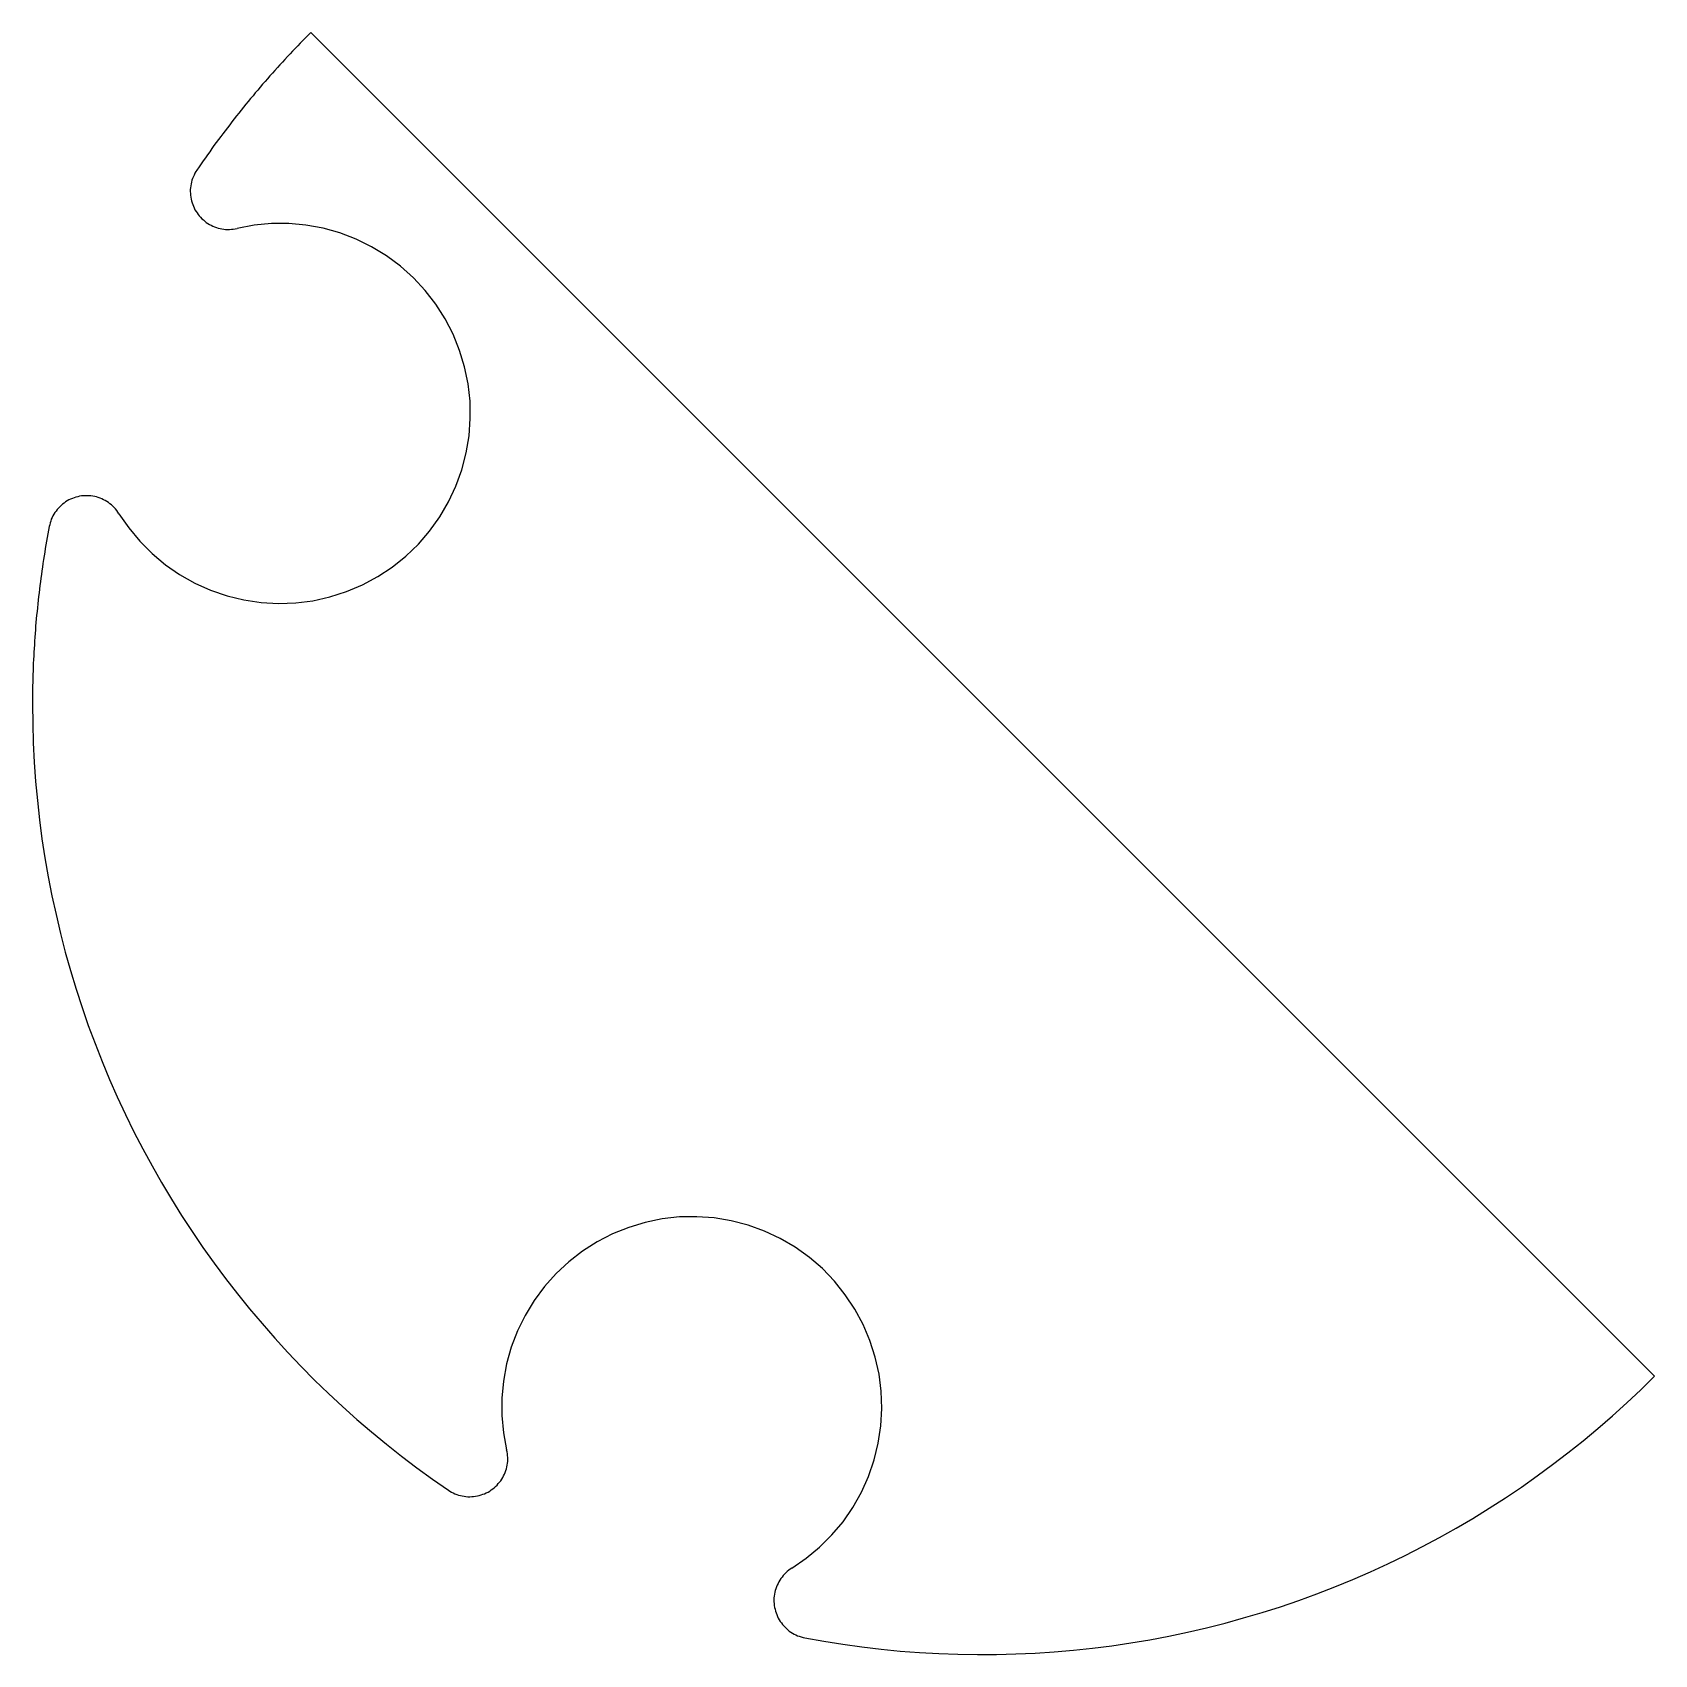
# Model space of a CAD drawing. Header units: metres. Extents: x 1.25 to 2.53, y 2.25 to 3.53.
import ezdxf

# ---------------------------------------------------------------- set-up
doc = ezdxf.new("R2010")
doc.units = ezdxf.units.M

msp = doc.modelspace()

# ---------------------------------------------------------------- linework, layer by layer
at = {"layer": 'Polygon'}
for p, q in [((1.4614, 3.5219), (1.4594, 3.5198)), ((1.4635, 3.5241), (1.4614, 3.5219)), ((1.4655, 3.5262), (1.4635, 3.5241)), ((1.4676, 3.5282), (1.4655, 3.5262)), ((1.4697, 3.5303), (1.4676, 3.5282)), ((1.4697, 3.5303), (2.5303, 2.4697)), ((1.4493, 3.5091), (1.4473, 3.507)), ((1.4513, 3.5113), (1.4493, 3.5091)), ((1.4533, 3.5134), (1.4513, 3.5113)), ((1.4553, 3.5156), (1.4533, 3.5134)), ((1.4573, 3.5177), (1.4553, 3.5156)), ((1.4594, 3.5198), (1.4573, 3.5177)), ((1.4375, 3.496), (1.4355, 3.4938)), ((1.4394, 3.4982), (1.4375, 3.496)), ((1.4414, 3.5004), (1.4394, 3.4982)), ((1.4433, 3.5026), (1.4414, 3.5004)), ((1.4453, 3.5048), (1.4433, 3.5026)), ((1.4473, 3.507), (1.4453, 3.5048)), ((1.4259, 3.4827), (1.4241, 3.4804)), ((1.4278, 3.4849), (1.4259, 3.4827)), ((1.4298, 3.4872), (1.4278, 3.4849)), ((1.4317, 3.4894), (1.4298, 3.4872)), ((1.4336, 3.4916), (1.4317, 3.4894)), ((1.4355, 3.4938), (1.4336, 3.4916)), ((1.4166, 3.4713), (1.4148, 3.469)), ((1.4184, 3.4736), (1.4166, 3.4713)), ((1.4203, 3.4759), (1.4184, 3.4736)), ((1.4222, 3.4781), (1.4203, 3.4759)), ((1.4241, 3.4804), (1.4222, 3.4781)), ((1.4057, 3.4575), (1.4039, 3.4551)), ((1.4075, 3.4598), (1.4057, 3.4575)), ((1.4093, 3.4621), (1.4075, 3.4598)), ((1.4111, 3.4644), (1.4093, 3.4621)), ((1.4129, 3.4667), (1.4111, 3.4644)), ((1.4148, 3.469), (1.4129, 3.4667)), ((1.3968, 3.4457), (1.3951, 3.4434)), ((1.3986, 3.4481), (1.3968, 3.4457)), ((1.4003, 3.4504), (1.3986, 3.4481)), ((1.4021, 3.4528), (1.4003, 3.4504)), ((1.4039, 3.4551), (1.4021, 3.4528)), ((1.3865, 3.4314), (1.3848, 3.429)), ((1.3882, 3.4338), (1.3865, 3.4314)), ((1.3899, 3.4362), (1.3882, 3.4338)), ((1.3916, 3.4386), (1.3899, 3.4362)), ((1.3933, 3.441), (1.3916, 3.4386)), ((1.3951, 3.4434), (1.3933, 3.441)), ((1.3782, 3.4192), (1.3776, 3.4178)), ((1.379, 3.4205), (1.3782, 3.4192)), ((1.3798, 3.4217), (1.379, 3.4205)), ((1.3815, 3.4242), (1.3798, 3.4217)), ((1.3831, 3.4266), (1.3815, 3.4242)), ((1.3848, 3.429), (1.3831, 3.4266)), ((1.3748, 3.4078), (1.3746, 3.4063)), ((1.3746, 3.4063), (1.3746, 3.4048)), ((1.3749, 3.4093), (1.3748, 3.4078)), ((1.3752, 3.4108), (1.3749, 3.4093)), ((1.3755, 3.4122), (1.3752, 3.4108)), ((1.3759, 3.4137), (1.3755, 3.4122)), ((1.3764, 3.4151), (1.3759, 3.4137)), ((1.377, 3.4165), (1.3764, 3.4151)), ((1.3776, 3.4178), (1.377, 3.4165)), ((1.3746, 3.4048), (1.3747, 3.4033)), ((1.3747, 3.4033), (1.3748, 3.4018)), ((1.3748, 3.4018), (1.375, 3.4003)), ((1.375, 3.4003), (1.3752, 3.3988)), ((1.3752, 3.3988), (1.3756, 3.3974)), ((1.3756, 3.3974), (1.376, 3.3959)), ((1.376, 3.3959), (1.3765, 3.3945)), ((1.3765, 3.3945), (1.377, 3.3931)), ((1.377, 3.3931), (1.3776, 3.3918)), ((1.3776, 3.3918), (1.3783, 3.3904)), ((1.3783, 3.3904), (1.3791, 3.3891)), ((1.3791, 3.3891), (1.3799, 3.3879)), ((1.3799, 3.3879), (1.3808, 3.3867)), ((1.3808, 3.3867), (1.3817, 3.3855)), ((1.3817, 3.3855), (1.3827, 3.3844)), ((1.3827, 3.3844), (1.3837, 3.3833)), ((1.3837, 3.3833), (1.3849, 3.3823)), ((1.3849, 3.3823), (1.386, 3.3813)), ((1.386, 3.3813), (1.3872, 3.3804)), ((1.3872, 3.3804), (1.3884, 3.3796)), ((1.3884, 3.3796), (1.3897, 3.3788)), ((1.3897, 3.3788), (1.391, 3.3781)), ((1.391, 3.3781), (1.3924, 3.3775)), ((1.3924, 3.3775), (1.3938, 3.3769)), ((1.3938, 3.3769), (1.3952, 3.3764)), ((1.3952, 3.3764), (1.3966, 3.3759)), ((1.3966, 3.3759), (1.3981, 3.3756)), ((1.3981, 3.3756), (1.3996, 3.3753)), ((1.3996, 3.3753), (1.401, 3.3751)), ((1.401, 3.3751), (1.4025, 3.3749)), ((1.4025, 3.3749), (1.404, 3.3749)), ((1.404, 3.3749), (1.4055, 3.3749)), ((1.4055, 3.3749), (1.407, 3.375)), ((1.407, 3.375), (1.4085, 3.3751)), ((1.4085, 3.3751), (1.41, 3.3754)), ((1.41, 3.3754), (1.4115, 3.3757)), ((1.4249, 3.3782), (1.4115, 3.3757)), ((1.4386, 3.3794), (1.4249, 3.3782)), ((1.4523, 3.3795), (1.4386, 3.3794)), ((1.4659, 3.3782), (1.4523, 3.3795)), ((1.4794, 3.3758), (1.4659, 3.3782)), ((1.4926, 3.3721), (1.4794, 3.3758)), ((1.5054, 3.3672), (1.4926, 3.3721)), ((1.5177, 3.3612), (1.5054, 3.3672)), ((1.5294, 3.354), (1.5177, 3.3612)), ((1.5404, 3.3459), (1.5294, 3.354)), ((1.5507, 3.3367), (1.5404, 3.3459)), ((1.56, 3.3267), (1.5507, 3.3367)), ((1.5684, 3.3159), (1.56, 3.3267)), ((1.5757, 3.3043), (1.5684, 3.3159)), ((1.582, 3.2921), (1.5757, 3.3043)), ((1.5872, 3.2794), (1.582, 3.2921)), ((1.5911, 3.2663), (1.5872, 3.2794)), ((1.5939, 3.2529), (1.5911, 3.2663)), ((1.5954, 3.2392), (1.5939, 3.2529)), ((1.5956, 3.2255), (1.5954, 3.2392)), ((1.5946, 3.2119), (1.5956, 3.2255)), ((1.5924, 3.1984), (1.5946, 3.2119)), ((1.5889, 3.1851), (1.5924, 3.1984)), ((1.5843, 3.1722), (1.5889, 3.1851)), ((1.2815, 3.1625), (1.2801, 3.1619)), ((1.2829, 3.1631), (1.2815, 3.1625)), ((1.2843, 3.1635), (1.2829, 3.1631)), ((1.2858, 3.1639), (1.2843, 3.1635)), ((1.2872, 3.1642), (1.2858, 3.1639)), ((1.2887, 3.1645), (1.2872, 3.1642)), ((1.2902, 3.1646), (1.2887, 3.1645)), ((1.2917, 3.1647), (1.2902, 3.1646)), ((1.2932, 3.1647), (1.2917, 3.1647)), ((1.2947, 3.1647), (1.2932, 3.1647)), ((1.2962, 3.1645), (1.2947, 3.1647)), ((1.2977, 3.1643), (1.2962, 3.1645)), ((1.2992, 3.164), (1.2977, 3.1643)), ((1.3006, 3.1637), (1.2992, 3.164)), ((1.302, 3.1632), (1.3006, 3.1637)), ((1.3035, 3.1627), (1.302, 3.1632)), ((1.3048, 3.1622), (1.3035, 3.1627)), ((1.5784, 3.1598), (1.5843, 3.1722)), ((1.267, 3.1501), (1.2662, 3.1488)), ((1.2678, 3.1514), (1.267, 3.1501)), ((1.2686, 3.1526), (1.2678, 3.1514)), ((1.2695, 3.1538), (1.2686, 3.1526)), ((1.2705, 3.1549), (1.2695, 3.1538)), ((1.2716, 3.156), (1.2705, 3.1549)), ((1.2726, 3.157), (1.2716, 3.156)), ((1.2738, 3.158), (1.2726, 3.157)), ((1.275, 3.1589), (1.2738, 3.158)), ((1.2762, 3.1598), (1.275, 3.1589)), ((1.2775, 3.1606), (1.2762, 3.1598)), ((1.2788, 3.1613), (1.2775, 3.1606)), ((1.2801, 3.1619), (1.2788, 3.1613)), ((1.3062, 3.1615), (1.3048, 3.1622)), ((1.3075, 3.1608), (1.3062, 3.1615)), ((1.3088, 3.16), (1.3075, 3.1608)), ((1.31, 3.1592), (1.3088, 3.16)), ((1.3112, 3.1583), (1.31, 3.1592)), ((1.3124, 3.1574), (1.3112, 3.1583)), ((1.3135, 3.1563), (1.3124, 3.1574)), ((1.3146, 3.1553), (1.3135, 3.1563)), ((1.3156, 3.1542), (1.3146, 3.1553)), ((1.3165, 3.153), (1.3156, 3.1542)), ((1.3174, 3.1518), (1.3165, 3.153)), ((1.3182, 3.1505), (1.3174, 3.1518)), ((1.3182, 3.1505), (1.326, 3.1392)), ((1.5715, 3.148), (1.5784, 3.1598)), ((1.2627, 3.1374), (1.2622, 3.1345)), ((1.2632, 3.1403), (1.2627, 3.1374)), ((1.2636, 3.1418), (1.2632, 3.1403)), ((1.264, 3.1432), (1.2636, 3.1418)), ((1.2644, 3.1447), (1.264, 3.1432)), ((1.2649, 3.1461), (1.2644, 3.1447)), ((1.2655, 3.1474), (1.2649, 3.1461)), ((1.2662, 3.1488), (1.2655, 3.1474)), ((1.326, 3.1392), (1.3347, 3.1287)), ((1.5546, 3.1265), (1.5635, 3.1368)), ((1.5635, 3.1368), (1.5715, 3.148)), ((1.2606, 3.1259), (1.2601, 3.123)), ((1.2611, 3.1288), (1.2606, 3.1259)), ((1.2616, 3.1317), (1.2611, 3.1288)), ((1.2622, 3.1345), (1.2616, 3.1317)), ((1.3347, 3.1287), (1.3444, 3.119)), ((1.5447, 3.1169), (1.5546, 3.1265)), ((1.2583, 3.1113), (1.2579, 3.1084)), ((1.2588, 3.1142), (1.2583, 3.1113)), ((1.2592, 3.1172), (1.2588, 3.1142)), ((1.2597, 3.1201), (1.2592, 3.1172)), ((1.2601, 3.123), (1.2597, 3.1201)), ((1.3444, 3.119), (1.3549, 3.1102)), ((1.534, 3.1084), (1.5447, 3.1169)), ((1.2567, 3.0997), (1.2563, 3.0968)), ((1.2571, 3.1026), (1.2567, 3.0997)), ((1.2575, 3.1055), (1.2571, 3.1026)), ((1.2579, 3.1084), (1.2575, 3.1055)), ((1.3549, 3.1102), (1.3662, 3.1024)), ((1.3662, 3.1024), (1.3781, 3.0957)), ((1.5105, 3.0943), (1.5226, 3.1008)), ((1.5226, 3.1008), (1.534, 3.1084)), ((1.2552, 3.088), (1.2548, 3.0851)), ((1.2555, 3.0909), (1.2552, 3.088)), ((1.2559, 3.0939), (1.2555, 3.0909)), ((1.2563, 3.0968), (1.2559, 3.0939)), ((1.3781, 3.0957), (1.3906, 3.0901)), ((1.3906, 3.0901), (1.4036, 3.0856)), ((1.4036, 3.0856), (1.4169, 3.0824)), ((1.4848, 3.0848), (1.4979, 3.089)), ((1.4979, 3.089), (1.5105, 3.0943)), ((1.2536, 3.0734), (1.2533, 3.0705)), ((1.2539, 3.0763), (1.2536, 3.0734)), ((1.2542, 3.0793), (1.2539, 3.0763)), ((1.2545, 3.0822), (1.2542, 3.0793)), ((1.2548, 3.0851), (1.2545, 3.0822)), ((1.4169, 3.0824), (1.4305, 3.0804)), ((1.4305, 3.0804), (1.4442, 3.0796)), ((1.4442, 3.0796), (1.4579, 3.0801)), ((1.4579, 3.0801), (1.4714, 3.0818)), ((1.4714, 3.0818), (1.4848, 3.0848)), ((1.2525, 3.0617), (1.2523, 3.0588)), ((1.2528, 3.0646), (1.2525, 3.0617)), ((1.253, 3.0675), (1.2528, 3.0646)), ((1.2533, 3.0705), (1.253, 3.0675)), ((1.2517, 3.05), (1.2515, 3.047)), ((1.2519, 3.0529), (1.2517, 3.05)), ((1.2521, 3.0558), (1.2519, 3.0529)), ((1.2523, 3.0588), (1.2521, 3.0558)), ((1.2508, 3.0353), (1.2507, 3.0323)), ((1.251, 3.0382), (1.2508, 3.0353)), ((1.2511, 3.0412), (1.251, 3.0382)), ((1.2513, 3.0441), (1.2511, 3.0412)), ((1.2515, 3.047), (1.2513, 3.0441)), ((1.2504, 3.0235), (1.2503, 3.0206)), ((1.2505, 3.0265), (1.2504, 3.0235)), ((1.2506, 3.0294), (1.2505, 3.0265)), ((1.2507, 3.0323), (1.2506, 3.0294)), ((1.2501, 3.0088), (1.25, 3.0059)), ((1.2502, 3.0176), (1.2501, 3.0147)), ((1.2501, 3.0147), (1.2501, 3.0118)), ((1.2501, 3.0118), (1.2501, 3.0088)), ((1.2503, 3.0206), (1.2502, 3.0176)), ((1.25, 3.0059), (1.25, 3.0029)), ((1.25, 3.0029), (1.25, 3)), ((1.25, 3), (1.2502, 2.9848)), ((1.2502, 2.9848), (1.2506, 2.9696)), ((1.2506, 2.9696), (1.2514, 2.9544)), ((1.2514, 2.9544), (1.2525, 2.9392)), ((1.2525, 2.9392), (1.2539, 2.9241)), ((1.2539, 2.9241), (1.2555, 2.9089)), ((1.2555, 2.9089), (1.2575, 2.8939)), ((1.2575, 2.8939), (1.2599, 2.8788)), ((1.2599, 2.8788), (1.2625, 2.8638)), ((1.2625, 2.8638), (1.2654, 2.8489)), ((1.2654, 2.8489), (1.2686, 2.834)), ((1.2686, 2.834), (1.2721, 2.8192)), ((1.2721, 2.8192), (1.2759, 2.8045)), ((1.2759, 2.8045), (1.28, 2.7899)), ((1.28, 2.7899), (1.2844, 2.7753)), ((1.2844, 2.7753), (1.2892, 2.7608)), ((1.2892, 2.7608), (1.2941, 2.7465)), ((1.2941, 2.7465), (1.2994, 2.7322)), ((1.2994, 2.7322), (1.305, 2.7181)), ((1.305, 2.7181), (1.3109, 2.704)), ((1.3109, 2.704), (1.317, 2.6901)), ((1.317, 2.6901), (1.3234, 2.6763)), ((1.3234, 2.6763), (1.3301, 2.6627)), ((1.3301, 2.6627), (1.3371, 2.6491)), ((1.3371, 2.6491), (1.3444, 2.6358)), ((1.3444, 2.6358), (1.3519, 2.6225)), ((1.3519, 2.6225), (1.3597, 2.6095)), ((1.3597, 2.6095), (1.3677, 2.5966)), ((1.3677, 2.5966), (1.3761, 2.5838)), ((1.7206, 2.5872), (1.7079, 2.582)), ((1.7337, 2.5911), (1.7206, 2.5872)), ((1.7471, 2.5939), (1.7337, 2.5911)), ((1.7608, 2.5954), (1.7471, 2.5939)), ((1.7745, 2.5956), (1.7608, 2.5954)), ((1.7881, 2.5946), (1.7745, 2.5956)), ((1.8016, 2.5924), (1.7881, 2.5946)), ((1.8149, 2.5889), (1.8016, 2.5924)), ((1.8278, 2.5843), (1.8149, 2.5889)), ((1.3761, 2.5838), (1.3846, 2.5713)), ((1.6957, 2.5757), (1.6841, 2.5684)), ((1.7079, 2.582), (1.6957, 2.5757)), ((1.8402, 2.5784), (1.8278, 2.5843)), ((1.852, 2.5715), (1.8402, 2.5784)), ((1.3846, 2.5713), (1.3934, 2.5589)), ((1.6841, 2.5684), (1.6733, 2.56)), ((1.8632, 2.5635), (1.852, 2.5715)), ((1.8735, 2.5546), (1.8632, 2.5635)), ((1.3934, 2.5589), (1.4025, 2.5467)), ((1.6633, 2.5507), (1.6541, 2.5404)), ((1.6733, 2.56), (1.6633, 2.5507)), ((1.8831, 2.5447), (1.8735, 2.5546)), ((1.4025, 2.5467), (1.4118, 2.5346)), ((1.6541, 2.5404), (1.646, 2.5294)), ((1.8916, 2.534), (1.8831, 2.5447)), ((1.4118, 2.5346), (1.4214, 2.5228)), ((1.4214, 2.5228), (1.4312, 2.5112)), ((1.646, 2.5294), (1.6388, 2.5177)), ((1.8992, 2.5226), (1.8916, 2.534)), ((1.9057, 2.5105), (1.8992, 2.5226)), ((1.4312, 2.5112), (1.4412, 2.4997)), ((1.6388, 2.5177), (1.6328, 2.5054)), ((1.911, 2.4979), (1.9057, 2.5105)), ((1.4412, 2.4997), (1.4515, 2.4885)), ((1.6328, 2.5054), (1.6279, 2.4926)), ((1.9152, 2.4848), (1.911, 2.4979)), ((1.4515, 2.4885), (1.462, 2.4775)), ((1.6279, 2.4926), (1.6242, 2.4794)), ((1.9182, 2.4714), (1.9152, 2.4848)), ((1.462, 2.4775), (1.4727, 2.4667)), ((1.6242, 2.4794), (1.6218, 2.4659)), ((1.9199, 2.4579), (1.9182, 2.4714)), ((1.4727, 2.4667), (1.4836, 2.4561)), ((1.6218, 2.4659), (1.6205, 2.4523)), ((2.5084, 2.4486), (2.5195, 2.459)), ((2.5195, 2.459), (2.5303, 2.4697)), ((1.4836, 2.4561), (1.4947, 2.4457)), ((1.4947, 2.4457), (1.5061, 2.4356)), ((1.6205, 2.4523), (1.6206, 2.4386)), ((1.9204, 2.4442), (1.9199, 2.4579)), ((2.4971, 2.4384), (2.5084, 2.4486)), ((1.5061, 2.4356), (1.5176, 2.4257)), ((1.6206, 2.4386), (1.6218, 2.4249)), ((1.9196, 2.4305), (1.9204, 2.4442)), ((2.4856, 2.4284), (2.4971, 2.4384)), ((1.5176, 2.4257), (1.5294, 2.416)), ((1.6218, 2.4249), (1.6243, 2.4115)), ((1.9176, 2.4169), (1.9196, 2.4305)), ((2.4739, 2.4187), (2.4856, 2.4284)), ((1.5294, 2.416), (1.5413, 2.4066)), ((1.6246, 2.41), (1.6243, 2.4115)), ((1.6249, 2.4085), (1.6246, 2.41)), ((1.625, 2.407), (1.6249, 2.4085)), ((1.9144, 2.4036), (1.9176, 2.4169)), ((2.4499, 2.4), (2.462, 2.4092)), ((2.462, 2.4092), (2.4739, 2.4187)), ((1.5413, 2.4066), (1.5535, 2.3974)), ((1.5535, 2.3974), (1.5658, 2.3885)), ((1.6231, 2.3938), (1.6236, 2.3952)), ((1.6236, 2.3952), (1.6241, 2.3966)), ((1.6241, 2.3966), (1.6244, 2.3981)), ((1.6244, 2.3981), (1.6247, 2.3996)), ((1.6247, 2.3996), (1.6249, 2.401)), ((1.6249, 2.401), (1.6251, 2.4025)), ((1.6251, 2.4055), (1.625, 2.407)), ((1.6251, 2.404), (1.6251, 2.4055)), ((1.6251, 2.4025), (1.6251, 2.404)), ((1.9099, 2.3906), (1.9144, 2.4036)), ((2.4377, 2.391), (2.4499, 2.4)), ((1.5658, 2.3885), (1.5783, 2.3798)), ((1.6133, 2.3808), (1.6145, 2.3817)), ((1.6145, 2.3817), (1.6156, 2.3827)), ((1.6156, 2.3827), (1.6167, 2.3837)), ((1.6167, 2.3837), (1.6177, 2.3849)), ((1.6177, 2.3849), (1.6187, 2.386)), ((1.6187, 2.386), (1.6196, 2.3872)), ((1.6196, 2.3872), (1.6204, 2.3884)), ((1.6204, 2.3884), (1.6212, 2.3897)), ((1.6212, 2.3897), (1.6219, 2.391)), ((1.6219, 2.391), (1.6225, 2.3924)), ((1.6225, 2.3924), (1.6231, 2.3938)), ((1.9043, 2.3781), (1.9099, 2.3906)), ((2.4126, 2.3737), (2.4252, 2.3822)), ((2.4252, 2.3822), (2.4377, 2.391)), ((1.5783, 2.3798), (1.5795, 2.379)), ((1.5795, 2.379), (1.5808, 2.3782)), ((1.5808, 2.3782), (1.5822, 2.3776)), ((1.5822, 2.3776), (1.5835, 2.377)), ((1.5835, 2.377), (1.5849, 2.3764)), ((1.5849, 2.3764), (1.5863, 2.3759)), ((1.5863, 2.3759), (1.5878, 2.3755)), ((1.5878, 2.3755), (1.5892, 2.3752)), ((1.5892, 2.3752), (1.5907, 2.3749)), ((1.5907, 2.3749), (1.5922, 2.3748)), ((1.5922, 2.3748), (1.5937, 2.3746)), ((1.5937, 2.3746), (1.5952, 2.3746)), ((1.5952, 2.3746), (1.5967, 2.3747)), ((1.5967, 2.3747), (1.5982, 2.3748)), ((1.5982, 2.3748), (1.5997, 2.375)), ((1.5997, 2.375), (1.6012, 2.3752)), ((1.6012, 2.3752), (1.6026, 2.3756)), ((1.6026, 2.3756), (1.6041, 2.376)), ((1.6041, 2.376), (1.6055, 2.3765)), ((1.6055, 2.3765), (1.6069, 2.377)), ((1.6069, 2.377), (1.6082, 2.3776)), ((1.6082, 2.3776), (1.6096, 2.3783)), ((1.6096, 2.3783), (1.6109, 2.3791)), ((1.6109, 2.3791), (1.6121, 2.3799)), ((1.6121, 2.3799), (1.6133, 2.3808)), ((1.8976, 2.3662), (1.9043, 2.3781)), ((2.3998, 2.3655), (2.4126, 2.3737)), ((1.8898, 2.3549), (1.8976, 2.3662)), ((2.3738, 2.3498), (2.3869, 2.3575)), ((2.3869, 2.3575), (2.3998, 2.3655)), ((1.8713, 2.3347), (1.881, 2.3444)), ((1.881, 2.3444), (1.8898, 2.3549)), ((2.3605, 2.3423), (2.3738, 2.3498)), ((1.8608, 2.326), (1.8713, 2.3347)), ((2.3335, 2.3282), (2.3471, 2.3352)), ((2.3471, 2.3352), (2.3605, 2.3423)), ((1.8495, 2.3182), (1.8482, 2.3174)), ((1.8495, 2.3182), (1.8608, 2.326)), ((2.306, 2.3153), (2.3198, 2.3216)), ((2.3198, 2.3216), (2.3335, 2.3282)), ((1.8378, 2.3048), (1.8373, 2.3035)), ((1.8385, 2.3062), (1.8378, 2.3048)), ((1.8392, 2.3075), (1.8385, 2.3062)), ((1.84, 2.3088), (1.8392, 2.3075)), ((1.8408, 2.31), (1.84, 2.3088)), ((1.8417, 2.3112), (1.8408, 2.31)), ((1.8426, 2.3124), (1.8417, 2.3112)), ((1.8437, 2.3135), (1.8426, 2.3124)), ((1.8447, 2.3146), (1.8437, 2.3135)), ((1.8458, 2.3156), (1.8447, 2.3146)), ((1.847, 2.3165), (1.8458, 2.3156)), ((1.8482, 2.3174), (1.847, 2.3165)), ((2.278, 2.3034), (2.2921, 2.3092)), ((2.2921, 2.3092), (2.306, 2.3153)), ((1.8355, 2.2962), (1.8353, 2.2947)), ((1.8353, 2.2947), (1.8353, 2.2932)), ((1.8353, 2.2932), (1.8353, 2.2917)), ((1.8357, 2.2977), (1.8355, 2.2962)), ((1.836, 2.2992), (1.8357, 2.2977)), ((1.8363, 2.3006), (1.836, 2.2992)), ((1.8368, 2.302), (1.8363, 2.3006)), ((1.8373, 2.3035), (1.8368, 2.302)), ((2.2351, 2.2878), (2.2495, 2.2927)), ((2.2495, 2.2927), (2.2638, 2.2979)), ((2.2638, 2.2979), (2.278, 2.3034)), ((1.8353, 2.2917), (1.8354, 2.2902)), ((1.8354, 2.2902), (1.8355, 2.2887)), ((1.8355, 2.2887), (1.8358, 2.2872)), ((1.8358, 2.2872), (1.8361, 2.2858)), ((1.8361, 2.2858), (1.8365, 2.2843)), ((1.8365, 2.2843), (1.8369, 2.2829)), ((1.8369, 2.2829), (1.8375, 2.2815)), ((1.8375, 2.2815), (1.8381, 2.2801)), ((1.8381, 2.2801), (1.8387, 2.2788)), ((2.206, 2.2789), (2.2206, 2.2832)), ((2.2206, 2.2832), (2.2351, 2.2878)), ((1.8387, 2.2788), (1.8394, 2.2775)), ((1.8394, 2.2775), (1.8402, 2.2762)), ((1.8402, 2.2762), (1.8411, 2.275)), ((1.8411, 2.275), (1.842, 2.2738)), ((1.842, 2.2738), (1.843, 2.2726)), ((1.843, 2.2726), (1.844, 2.2716)), ((1.844, 2.2716), (1.8451, 2.2705)), ((1.8451, 2.2705), (1.8462, 2.2695)), ((1.8462, 2.2695), (1.8474, 2.2686)), ((1.8474, 2.2686), (1.8486, 2.2678)), ((1.8486, 2.2678), (1.8499, 2.267)), ((1.8499, 2.267), (1.8512, 2.2662)), ((1.8512, 2.2662), (1.8526, 2.2655)), ((2.1469, 2.2645), (2.1618, 2.2677)), ((2.1618, 2.2677), (2.1766, 2.2711)), ((2.1766, 2.2711), (2.1914, 2.2748)), ((2.1914, 2.2748), (2.206, 2.2789)), ((1.8526, 2.2655), (1.8539, 2.2649)), ((1.8539, 2.2649), (1.8553, 2.2644)), ((1.8553, 2.2644), (1.8568, 2.264)), ((1.8568, 2.264), (1.8582, 2.2636)), ((1.8582, 2.2636), (1.8597, 2.2632)), ((1.8597, 2.2632), (1.8746, 2.2606)), ((1.8746, 2.2606), (1.8897, 2.2582)), ((1.8897, 2.2582), (1.9047, 2.2561)), ((1.9047, 2.2561), (1.9198, 2.2543)), ((1.9198, 2.2543), (1.935, 2.2528)), ((2.0565, 2.2521), (2.0717, 2.2534)), ((2.0717, 2.2534), (2.0868, 2.255)), ((2.0868, 2.255), (2.1019, 2.257)), ((2.1019, 2.257), (2.117, 2.2592)), ((2.117, 2.2592), (2.132, 2.2617)), ((2.132, 2.2617), (2.1469, 2.2645)), ((1.935, 2.2528), (1.9501, 2.2517)), ((1.9501, 2.2517), (1.9653, 2.2508)), ((1.9653, 2.2508), (1.9805, 2.2503)), ((1.9805, 2.2503), (1.9958, 2.25)), ((1.9958, 2.25), (2.011, 2.2501)), ((2.011, 2.2501), (2.0262, 2.2505)), ((2.0262, 2.2505), (2.0414, 2.2511)), ((2.0414, 2.2511), (2.0565, 2.2521))]:
    msp.add_line(p, q, dxfattribs=at)

doc.saveas('drawing.dxf')
